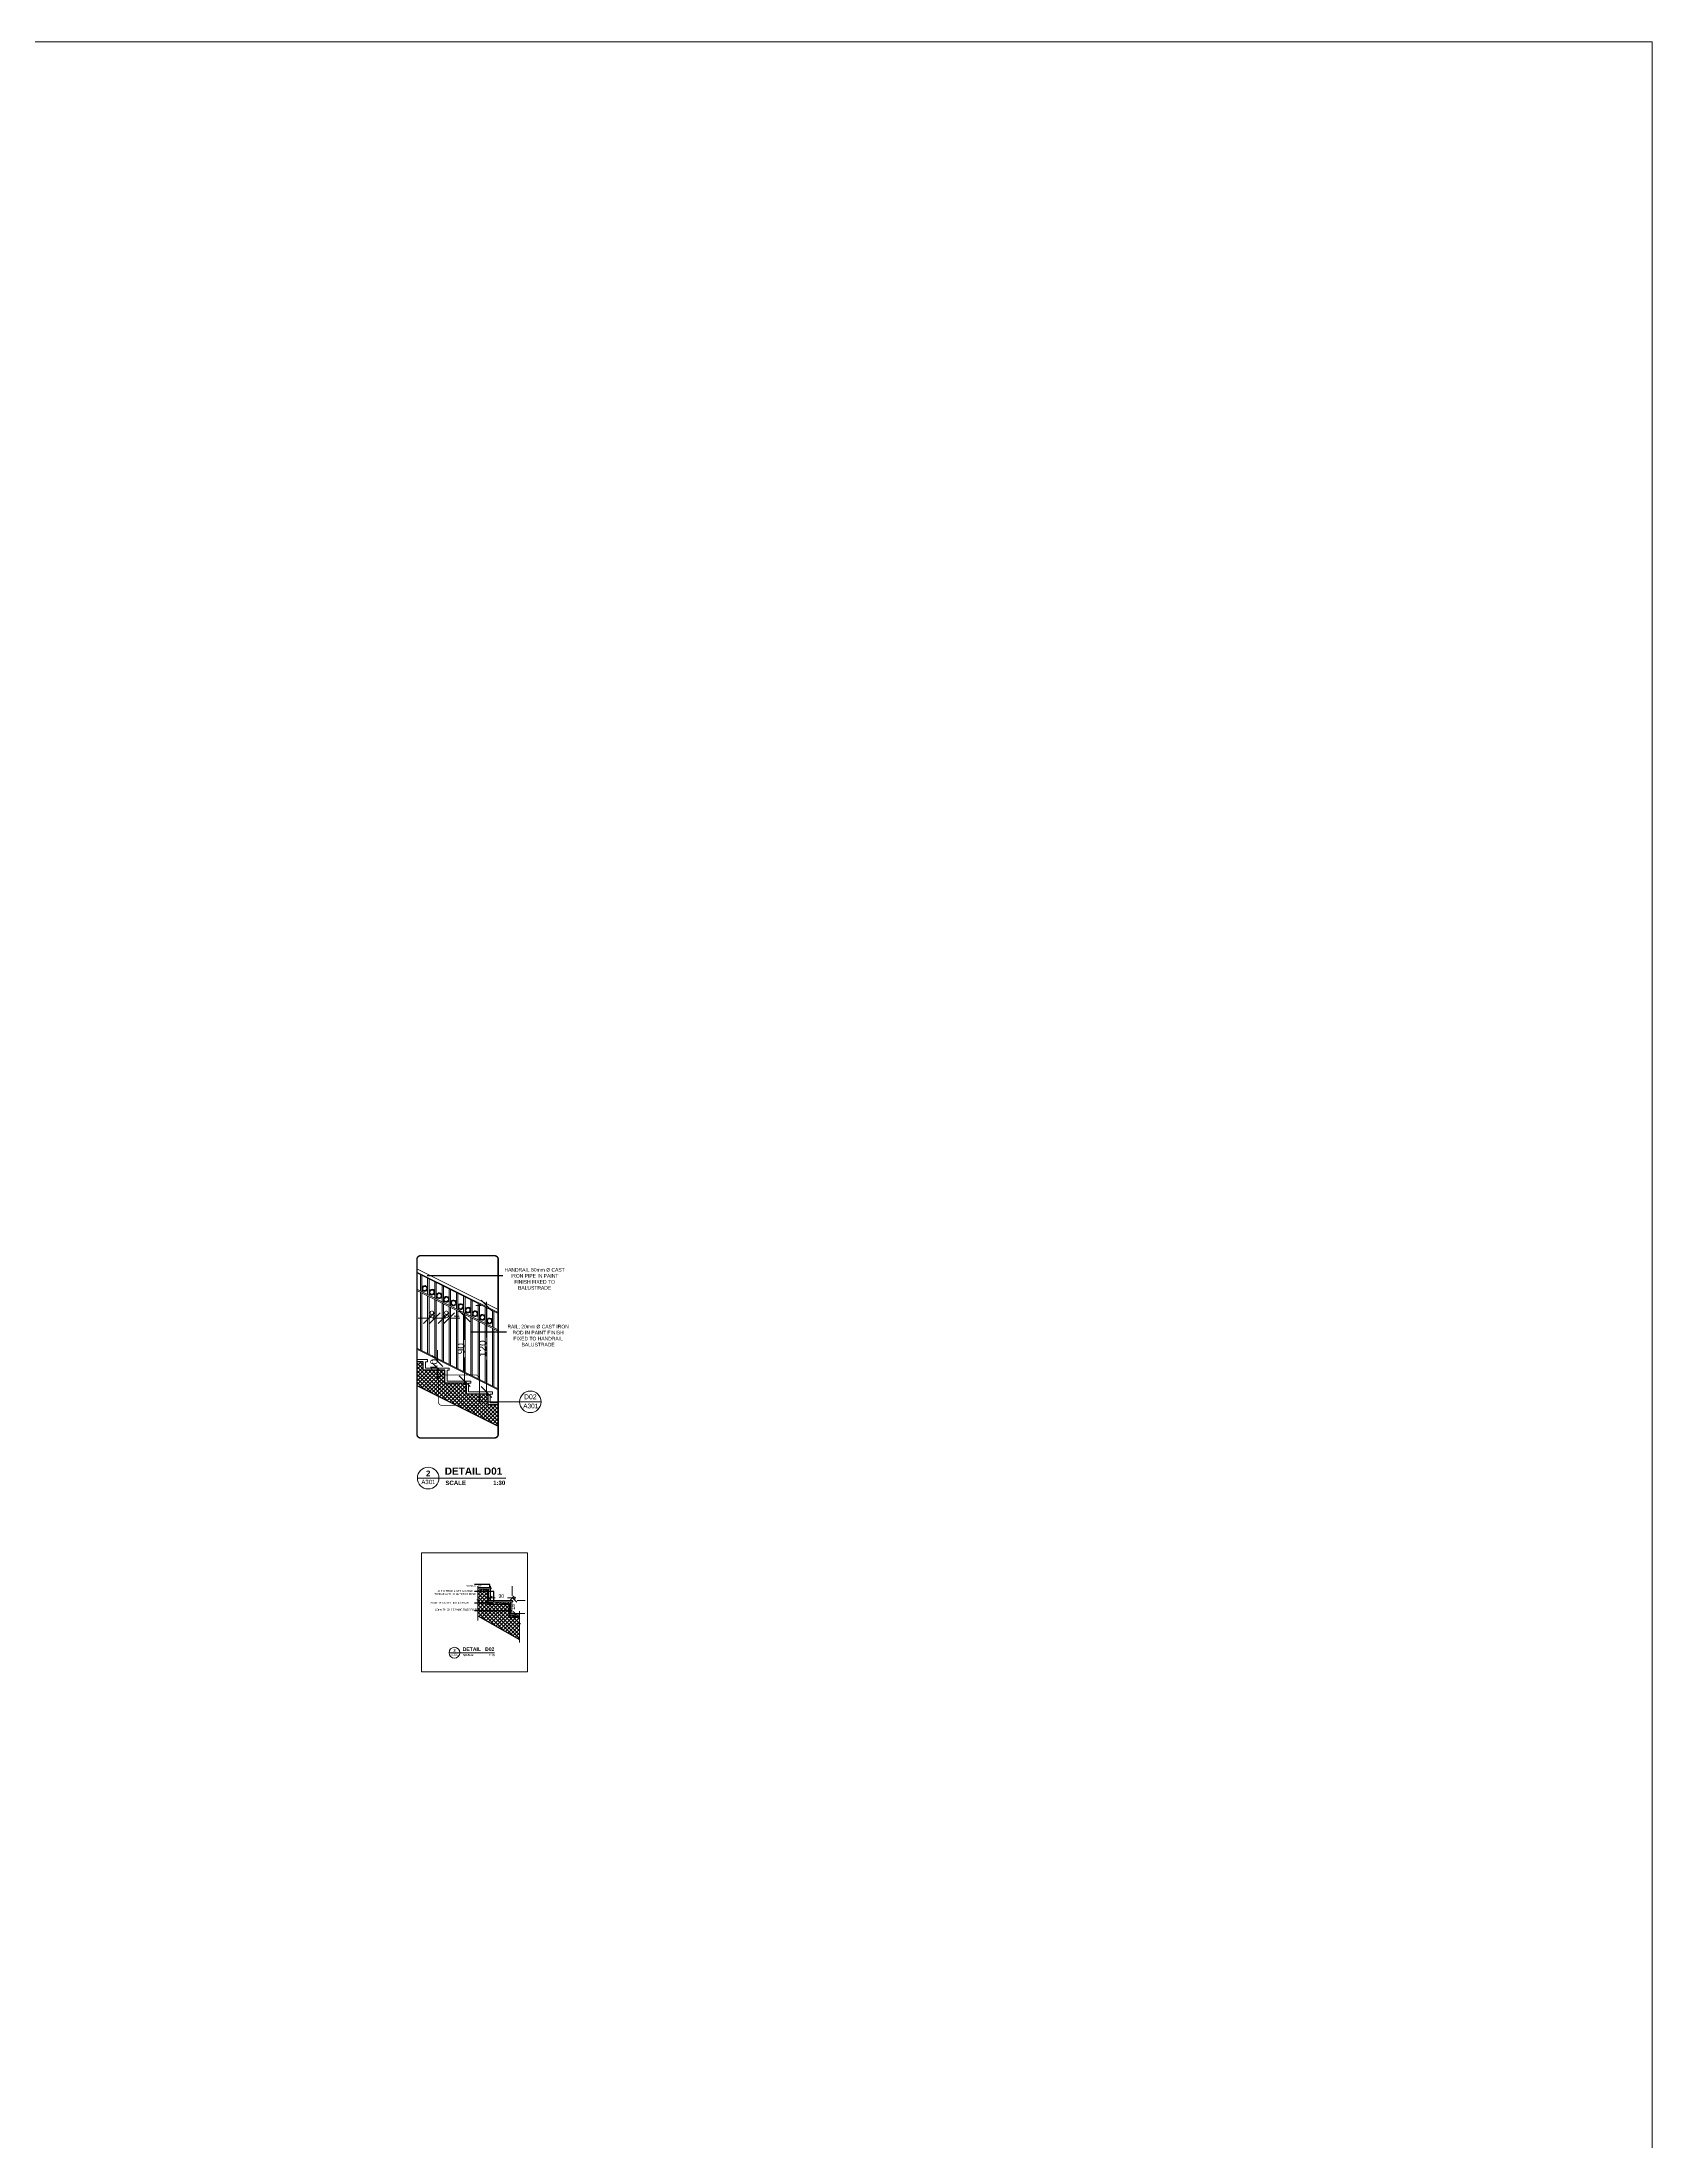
# Model space of a CAD drawing. Header units: millimetres. Extents: x -9083 to 924194, y -232449 to 321637.
# Drawn here: x 101869 to 124218, y 13223 to 42366 of the extents above; entities that cross this region are included whole.
import ezdxf
from ezdxf.enums import TextEntityAlignment as Align

# ---------------------------------------------------------------- set-up
doc = ezdxf.new("R2010")
doc.units = ezdxf.units.MM
doc.header["$LTSCALE"] = 400
doc.header["$MEASUREMENT"] = 0
doc.header["$PDMODE"] = 3
doc.linetypes.add('HIDDEN', pattern=[0.375, 0.25, -0.125])
doc.layers.get('0').update_dxf_attribs({"lineweight": 0, "true_color": 0xff1414})
doc.layers.get('Defpoints').update_dxf_attribs({"color": 8, "lineweight": 5})
for name, color, linetype, lineweight in [('DETAILS DIMENSION', 15, 'Continuous', 5), ('DETAILS TAG', 8, 'Continuous', 5), ('ELEVATIONS DIMENSION', 17, 'Continuous', 9), ('FINISH', 3, 'Continuous', 9), ('GENERAL TEXT', 4, 'Continuous', 5), ('HANDRAIL', 31, 'Continuous', 5), ('HATCH', 15, 'Continuous', 0), ('LEVELS', 251, 'Continuous', 5), ('MARKER', 8, 'Continuous', 5), ('REFER TILTLE 100', 7, 'Continuous', 5), ('TAG ELEVATIONS DETAIL', 8, 'Continuous', 9), ('TEXT DRAWING TITLE', 7, 'Continuous', 5), ('WALL PROPOSED', 255, 'Continuous', 30)]:
    doc.layers.add(name, color=color, linetype=linetype, lineweight=lineweight)
doc.styles.add('arial', font='arial.ttf', dxfattribs={"width": 0.8, "height": 2.2})
doc.styles.add('ARIAL-TITLE', font='arialbd.ttf')
doc.styles.add('asif', font='arial.ttf')
doc.styles.add('DIMTEXT', font='romans.shx', dxfattribs={"width": 0.8})
doc.styles.get("Standard").update_dxf_attribs({"font": 'GOTHIC.TTF', "height": 220})
doc.dimstyles.new('DETAILS DIMENSION', dxfattribs={"dimtxt": 100, "dimasz": 150, "dimexe": 75, "dimexo": 200, "dimgap": 50, "dimtad": 0, "dimdec": 0, "dimlfac": 0.1, "dimzin": 0, "dimdsep": 46, "dimtxsty": 'asif', "dimblk": 'OBLIQUE', "dimcen": 200, "dimdle": 50, "dimclrd": 181, "dimclre": 146, "dimclrt": 1, "dimadec": 0, "dimazin": 0, "dimtfac": 0.5, "dimtdec": 0, "dimtix": 1, "dimtofl": 0, "dimtmove": 2, "dimatfit": 2, "dimfxl": 100, "dimtvp": 0.5, "dimtolj": 1, "dimtzin": 0, "dimlwd": -1, "dimlwe": -1, "dimarcsym": 0})
doc.dimstyles.new('DIM-10', dxfattribs={"dimscale": 100, "dimtxt": 0.2, "dimasz": 0.1, "dimexe": 0.05, "dimexo": 0.06, "dimgap": 0.05, "dimtad": 1, "dimdec": 0, "dimzin": 12, "dimdsep": 46, "dimtxsty": 'DIMTEXT', "dimblk": 'ARCHTICK', "dimcen": 0.1, "dimdle": 0.05, "dimclrd": 256, "dimclre": 256, "dimclrt": 1, "dimadec": 4, "dimazin": 3, "dimtfac": 1, "dimtdec": 0, "dimtofl": 0, "dimtmove": 2, "dimatfit": 3, "dimfxl": 1, "dimtolj": 1, "dimtzin": 0, "dimarcsym": 0})
doc.dimstyles.new('DIM-5', dxfattribs={"dimscale": 50, "dimtxt": 0.2, "dimasz": 0.1, "dimexe": 0.05, "dimexo": 0.06, "dimgap": 0.05, "dimtad": 1, "dimdec": 0, "dimzin": 12, "dimdsep": 46, "dimtxsty": 'DIMTEXT', "dimblk": 'ARCHTICK', "dimcen": 0.1, "dimdle": 0.05, "dimclrd": 256, "dimclre": 256, "dimclrt": 1, "dimadec": 4, "dimazin": 3, "dimtfac": 1, "dimtdec": 0, "dimtofl": 0, "dimtmove": 2, "dimatfit": 3, "dimfxl": 1, "dimtolj": 1, "dimtzin": 0, "dimarcsym": 0})

# ---------------------------------------------------------------- blocks, each defined once
blk = doc.blocks.new('c')
at = {"layer": 'HANDRAIL'}
for points in [[(-0.01, 0.06), (-0.027, 0.051), (-0.032, 0.028), (-0.023, 0.011)], [(-0.023, 0.011), (-0.013, -0.007), (0.009, -0.013), (0.027, -0.003)], [(-0.005, 0.052), (-0.017, 0.045), (-0.021, 0.029), (-0.014, 0.016)], [(-0.014, 0.016), (-0.007, 0.003), (0.009, -0.002), (0.022, 0.005)], [(0.04, 0.046), (0.03, 0.064), (0.008, 0.07), (-0.01, 0.06)], [(0.031, 0.041), (0.024, 0.054), (0.008, 0.059), (-0.005, 0.052)], [(0.022, 0.005), (0.034, 0.012), (0.038, 0.028), (0.031, 0.041)], [(0.027, -0.003), (0.044, 0.006), (0.049, 0.028), (0.04, 0.046)]]:
    blk.add_open_spline(points, degree=3, dxfattribs=at)
blk = doc.blocks.new('_Oblique')
at = {"color": 0, "linetype": 'ByBlock', "lineweight": -2}
blk.add_line((-0.5, -0.5), (0.5, 0.5), dxfattribs=at)
blk = doc.blocks.new('*D559')
at = {"layer": 'Defpoints', "color": 0, "transparency": 16777216}
for p in [(107360, 23962), (107491, 24062), (107491, 23962)]:
    blk.add_point(p, dxfattribs=at)
at = {"layer": 'DETAILS DIMENSION', "color": 181, "transparency": 16777216}
for p, q in [((107360, 24062), (107360, 24212)), ((107360, 23962), (107360, 23812))]:
    blk.add_line(p, q, dxfattribs=at)
at = {"layer": 'DETAILS DIMENSION', "color": 146, "transparency": 16777216}
for p, q in [((107291, 24062), (107285, 24062)), ((107291, 23962), (107285, 23962))]:
    blk.add_line(p, q, dxfattribs=at)
at = {"layer": 'DETAILS DIMENSION', "color": 181, "transparency": 16777216, "xscale": 150, "yscale": 150, "zscale": 150}
for p, rotation in [((107360, 24062), 270), ((107360, 23962), 90)]:
    blk.add_blockref('_Oblique', p, dxfattribs=dict(at, rotation=rotation))
at = {"layer": 'DETAILS DIMENSION', "color": 1, "transparency": 16777216, "insert": (107309, 24012), "char_height": 100, "attachment_point": 5, "rotation": 90, "style": 'asif'}
blk.add_mtext('\\A1;10', dxfattribs=at)
blk = doc.blocks.new('*D561')
at = {"layer": 'Defpoints', "color": 0, "transparency": 16777216}
for p in [(108091, 24832), (108038, 23632), (108106, 23632)]:
    blk.add_point(p, dxfattribs=at)
at = {"layer": 'DETAILS DIMENSION', "color": 146, "transparency": 16777216}
for p, q in [((107891, 24832), (107963, 24832)), ((107906, 23632), (107963, 23632))]:
    blk.add_line(p, q, dxfattribs=at)
at = {"layer": 'DETAILS DIMENSION', "color": 181, "transparency": 16777216}
for p, q in [((108038, 24882), (108038, 24388)), ((108038, 23582), (108038, 24077))]:
    blk.add_line(p, q, dxfattribs=at)
at = {"layer": 'DETAILS DIMENSION', "color": 181, "transparency": 16777216, "xscale": 150, "yscale": 150, "zscale": 150}
for p, rotation in [((108038, 24832), 90), ((108038, 23632), 270)]:
    blk.add_blockref('_Oblique', p, dxfattribs=dict(at, rotation=rotation))
at = {"layer": 'DETAILS DIMENSION', "color": 1, "transparency": 16777216, "insert": (107987, 24232), "char_height": 100, "attachment_point": 5, "rotation": 90, "style": 'asif'}
blk.add_mtext('\\A1;120', dxfattribs=at)
blk = doc.blocks.new('*D562')
at = {"layer": 'Defpoints', "color": 0, "transparency": 16777216}
for p in [(107791, 24682), (107735, 23782), (107791, 23782)]:
    blk.add_point(p, dxfattribs=at)
at = {"layer": 'DETAILS DIMENSION', "color": 146, "transparency": 16777216}
for p, q in [((107591, 24682), (107660, 24682)), ((107591, 23782), (107660, 23782))]:
    blk.add_line(p, q, dxfattribs=at)
at = {"layer": 'DETAILS DIMENSION', "color": 181, "transparency": 16777216}
for p, q in [((107735, 24732), (107735, 24354)), ((107735, 23732), (107735, 24111))]:
    blk.add_line(p, q, dxfattribs=at)
at = {"layer": 'DETAILS DIMENSION', "color": 181, "transparency": 16777216, "xscale": 150, "yscale": 150, "zscale": 150}
for p, rotation in [((107735, 24682), 90), ((107735, 23782), 270)]:
    blk.add_blockref('_Oblique', p, dxfattribs=dict(at, rotation=rotation))
at = {"layer": 'DETAILS DIMENSION', "color": 1, "transparency": 16777216, "insert": (107684, 24232), "char_height": 100, "attachment_point": 5, "rotation": 90, "style": 'asif'}
blk.add_mtext('\\A1;90', dxfattribs=at)
blk = doc.blocks.new('*D563')
at = {"layer": 'Defpoints', "color": 0, "transparency": 16777216}
for p in [(107241, 24656), (107321, 24656), (107321, 24656)]:
    blk.add_point(p, dxfattribs=at)
at = {"layer": 'DETAILS DIMENSION', "color": 146, "transparency": 16777216}
for p, q in [((107241, 24856), (107241, 24731)), ((107321, 24456), (107321, 24581))]:
    blk.add_line(p, q, dxfattribs=at)
at = {"layer": 'DETAILS DIMENSION', "color": 181, "transparency": 16777216}
for p, q in [((107241, 24656), (107091, 24656)), ((107321, 24656), (107471, 24656))]:
    blk.add_line(p, q, dxfattribs=at)
at = {"layer": 'DETAILS DIMENSION', "color": 181, "transparency": 16777216, "xscale": 150, "yscale": 150, "zscale": 150}
blk.add_blockref('_Oblique', (107241, 24656), dxfattribs=at)
at = {"layer": 'DETAILS DIMENSION', "color": 181, "transparency": 16777216, "xscale": 150, "yscale": 150, "zscale": 150, "rotation": 180}
blk.add_blockref('_Oblique', (107321, 24656), dxfattribs=at)
at = {"layer": 'DETAILS DIMENSION', "color": 1, "transparency": 16777216, "insert": (107281, 24707), "char_height": 100, "attachment_point": 5, "style": 'asif'}
blk.add_mtext('\\A1;8', dxfattribs=at)
blk = doc.blocks.new('*D560')
at = {"layer": 'Defpoints', "color": 0, "transparency": 16777216}
for p in [(107441, 24656), (107521, 24656), (107521, 24656)]:
    blk.add_point(p, dxfattribs=at)
at = {"layer": 'DETAILS DIMENSION', "color": 146, "transparency": 16777216}
for p, q in [((107441, 24856), (107441, 24731)), ((107521, 24456), (107521, 24581))]:
    blk.add_line(p, q, dxfattribs=at)
at = {"layer": 'DETAILS DIMENSION', "color": 181, "transparency": 16777216}
for p, q in [((107441, 24656), (107291, 24656)), ((107521, 24656), (107671, 24656))]:
    blk.add_line(p, q, dxfattribs=at)
at = {"layer": 'DETAILS DIMENSION', "color": 181, "transparency": 16777216, "xscale": 150, "yscale": 150, "zscale": 150}
blk.add_blockref('_Oblique', (107441, 24656), dxfattribs=at)
at = {"layer": 'DETAILS DIMENSION', "color": 181, "transparency": 16777216, "xscale": 150, "yscale": 150, "zscale": 150, "rotation": 180}
blk.add_blockref('_Oblique', (107521, 24656), dxfattribs=at)
at = {"layer": 'DETAILS DIMENSION', "color": 1, "transparency": 16777216, "insert": (107481, 24707), "char_height": 100, "attachment_point": 5, "style": 'asif'}
blk.add_mtext('\\A1;8', dxfattribs=at)
blk = doc.blocks.new('A-DETAIL-TITLE-100')
at = {"layer": 'TEXT DRAWING TITLE', "linetype": 'Continuous'}
blk.add_line((0, 0), (-1500, 0), dxfattribs=at)
blk.add_circle((-750, 0), 750, dxfattribs=at)
at = {"layer": 'TEXT DRAWING TITLE', "linetype": 'Continuous', "style": 'ARIAL-TITLE'}
blk.add_attdef('DRWG-NO', text='', height=400, dxfattribs=at).set_placement((-751, 326), align=Align.MIDDLE)
at = {"layer": 'TEXT DRAWING TITLE', "color": 7, "style": 'ARIAL-TITLE'}
blk.add_attdef('TITLE2_001', (435, 228), '', height=500, dxfattribs=at)
at = {"layer": 'TEXT DRAWING TITLE', "style": 'ARIAL-TITLE'}
for tag, p, height in [('TITLE1', (450, 937), 500), ('SCALE1', (450, -480), 300), ('SCALE2', (2479, -480), 300)]:
    blk.add_attdef(tag, p, '', height=height, dxfattribs=at)
at = {"layer": 'TEXT DRAWING TITLE', "linetype": 'Continuous', "style": 'arial', "width": 0.8}
blk.add_attdef('DRAWING-REF', text='', height=300, dxfattribs=at).set_placement((-735, -270), align=Align.MIDDLE)
blk = doc.blocks.new('_ArchTick')
at = {"color": 0, "linetype": 'ByBlock', "const_width": 0.15}
blk.add_lwpolyline([(-0.5, -0.5), (0.5, 0.5)], dxfattribs=at)
blk = doc.blocks.new('*D564')
at = {"layer": 'Defpoints', "color": 0, "ltscale": 20, "transparency": 16777216}
for p in [(108093, 20739), (108395, 20773), (108395, 20739)]:
    blk.add_point(p, dxfattribs=at)
at = {"layer": 'ELEVATIONS DIMENSION', "color": 181, "ltscale": 20, "transparency": 16777216}
for p, q in [((108043, 20773), (108158, 20773)), ((108445, 20773), (108329, 20773))]:
    blk.add_line(p, q, dxfattribs=at)
at = {"layer": 'ELEVATIONS DIMENSION', "color": 146, "ltscale": 20, "transparency": 16777216}
for p, q in [((108093, 20939), (108093, 20803)), ((108395, 20939), (108395, 20803))]:
    blk.add_line(p, q, dxfattribs=at)
at = {"layer": 'ELEVATIONS DIMENSION', "color": 181, "ltscale": 20, "transparency": 16777216, "xscale": 50, "yscale": 50, "zscale": 50, "rotation": 180}
blk.add_blockref('_Oblique', (108093, 20773), dxfattribs=at)
at = {"layer": 'ELEVATIONS DIMENSION', "color": 181, "ltscale": 20, "transparency": 16777216, "xscale": 50, "yscale": 50, "zscale": 50}
blk.add_blockref('_Oblique', (108395, 20773), dxfattribs=at)
at = {"layer": 'ELEVATIONS DIMENSION', "color": 1, "ltscale": 20, "transparency": 16777216, "insert": (108244, 20799), "char_height": 50, "attachment_point": 5, "style": 'asif'}
blk.add_mtext('\\A1;30', dxfattribs=at)
blk = doc.blocks.new('*D565')
at = {"layer": 'Defpoints', "color": 0, "ltscale": 20, "transparency": 16777216}
for p in [(108376, 20739), (108373, 20559), (108434, 20559)]:
    blk.add_point(p, dxfattribs=at)
at = {"layer": 'ELEVATIONS DIMENSION', "color": 181, "ltscale": 20, "transparency": 16777216}
for p, q in [((108434, 20739), (108434, 20789)), ((108434, 20559), (108434, 20509))]:
    blk.add_line(p, q, dxfattribs=at)
at = {"layer": 'ELEVATIONS DIMENSION', "color": 146, "ltscale": 20, "transparency": 16777216}
for p, q in [((108576, 20739), (108464, 20739)), ((108573, 20559), (108464, 20559))]:
    blk.add_line(p, q, dxfattribs=at)
at = {"layer": 'ELEVATIONS DIMENSION', "color": 181, "ltscale": 20, "transparency": 16777216, "xscale": 50, "yscale": 50, "zscale": 50}
for p, rotation in [((108434, 20739), 270), ((108434, 20559), 90)]:
    blk.add_blockref('_Oblique', p, dxfattribs=dict(at, rotation=rotation))
at = {"layer": 'ELEVATIONS DIMENSION', "color": 1, "ltscale": 20, "transparency": 16777216, "insert": (108408, 20649), "char_height": 50, "attachment_point": 5, "rotation": 90, "style": 'asif'}
blk.add_mtext('\\A1;18', dxfattribs=at)
blk = doc.blocks.new('A-REFR-TARG-100')
at = {"layer": 'DETAILS TAG', "linetype": 'Continuous'}
blk.add_line((0, 0), (-1400, 0), dxfattribs=at)
blk.add_circle((-700, 0), 700, dxfattribs=at)
at = {"layer": 'DETAILS TAG', "linetype": 'Continuous', "style": 'arial', "width": 0.8}
blk.add_attdef('DRAWING-REF', text='', height=264, dxfattribs=at).set_placement((-672, -270), align=Align.MIDDLE)
at = {"layer": 'TAG ELEVATIONS DETAIL', "linetype": 'Continuous', "style": 'ARIAL-TITLE'}
blk.add_attdef('DET-NO', text='', height=375, dxfattribs=at).set_placement((-701, 326), align=Align.MIDDLE)

msp = doc.modelspace()

# ---------------------------------------------------------------- hatches: boundary and pattern name
at = {"layer": 'HATCH'}
h = msp.add_hatch(dxfattribs=at)
h.set_pattern_fill('ANSI37', color=256, scale=300)
h.set_pattern_definition([(45, (265981.907, -41479.595), (-26.516504, 26.516504), []), (135, (265981.907, -41479.595), (-26.516504, -26.516504), [])])
h.paths.add_polyline_path([(107073.51088, 24052.36663), (107073.51088, 23722.53165), (108201.47963, 23158.54728), (108201.47963, 23452.36663), (108061.05451, 23452.36663), (108061.05451, 23602.36663), (107761.05451, 23602.36663), (107761.05451, 23752.36663), (107461.05451, 23752.36663), (107461.05451, 23932.36663), (107161.05451, 23932.36663), (107161.05451, 24052.36663)])
h = msp.add_hatch(dxfattribs=at)
h.set_pattern_fill('ANSI37', color=256, scale=300)
h.set_pattern_definition([(45, (-113034.597, -83669.58), (-26.5165043, 26.5165043), []), (135, (-113034.597, -83669.58), (-26.5165043, -26.5165043), [])])
h.paths.add_polyline_path([(108497.65853, 20421.16617), (108512.65853, 20416.50054), (108497.65853, 20416.50054)])
h.paths.add_polyline_path([(108482.65853, 20345.5184), (108497.65853, 20345.5184), (108497.65853, 20342.24815)], flags=17)
h.paths.add_polyline_path([(107902.65853, 20736.48137), (107917.65853, 20736.48137), (107917.65853, 20733.21113)])
h.paths.add_polyline_path([(108497.65853, 20416.50054), (108482.65853, 20416.50054), (108497.65853, 20413.2303), (108497.65853, 20345.5184), (108482.65853, 20345.5184), (108497.65853, 20342.24815), (108497.65853, 20196.80587), (107917.65853, 20525.47254), (107917.65853, 20736.48137), (107932.65853, 20736.48137), (107917.65853, 20741.147), (107917.65853, 20868.85173), (108052.65853, 20868.85173), (108052.65853, 20688.85173), (108352.65853, 20688.85173), (108352.65853, 20508.85173), (108497.65853, 20508.85173)])
h = msp.add_hatch(dxfattribs=at)
h.set_pattern_fill('AR-SAND', color=256, scale=12, style=0)
h.set_pattern_definition([(142.5, (108703.914, 220515.195), (0.7559203, 23.1218852), [0, -18.24, 0, -20.4, 0, -19.5]), (172.5, (108703.914, 220515.195), (-21.2373205, 33.865753), [0, -9.84, 0, -16.44, 0, -6.3]), (212.5, (108718.674, 220515.195), (-37.3697023, 0.0679086), [0, -6, 0, -21.6, 0, -28.2]), (222.5, (108718.674, 220515.195), (-36.073519, 10.532107), [0, -3, 0, -14.16, 0, -16.2])])
h.paths.add_polyline_path([(108497.65853, 20538.85173), (108497.65853, 20508.85173), (108352.65853, 20508.85173), (108352.65853, 20688.85173), (108052.65853, 20688.85173), (108052.65853, 20868.85173), (107917.65853, 20868.85173), (107917.65853, 20898.85173), (108072.65853, 20898.85173), (108072.65853, 20738.85179), (108062.65853, 20738.85179), (108062.65853, 20718.85173), (108372.65853, 20718.85179), (108372.65853, 20558.85173), (108362.65853, 20558.85173), (108362.65853, 20538.85173)])

# ---------------------------------------------------------------- linework, layer by layer
at = {"layer": 'Defpoints'}
for points in [[(60521.11388, 42366.04501), (124217.92167, 42366.04501), (124217.92167, -15919.30099), (60521.11388, -15919.30099)], [(108607.52394, 21400.78045), (107138.85193, 21400.78045), (107138.85193, 19746.02274), (108607.52394, 19746.02274)]]:
    msp.add_lwpolyline(points, close=True, dxfattribs=at)
at = {"layer": 'FINISH', "ltscale": 20}
for p, q in [((107191.05451, 24082.36663), (107073.51088, 24082.36663)), ((107191.05451, 23962.36663), (107191.05451, 24052.36663)), ((107491.05451, 23962.36663), (107191.05451, 23962.36663)), ((107791.05451, 23782.36663), (107491.05451, 23782.36663)), ((108091.05451, 23632.36663), (107791.05451, 23632.36663)), ((108201.47963, 23482.36663), (108091.05451, 23482.36663))]:
    msp.add_line(p, q, dxfattribs=at)
at = {"layer": 'FINISH'}
for p, q in [((108094.65853, 20918.85173), (107917.65853, 20918.85173)), ((107917.65853, 20898.85173), (108102.65853, 20898.85173)), ((108062.65853, 20738.85173), (108062.65853, 20718.85173)), ((108394.65853, 20738.85173), (108062.65853, 20738.85173)), ((108062.65853, 20718.85173), (108402.65853, 20718.85173)), ((108072.65853, 20738.85173), (108072.65853, 20898.85173)), ((108092.65853, 20898.85173), (108092.65853, 20738.85173)), ((108102.65853, 20910.85173), (108094.65853, 20918.85173)), ((108102.65853, 20898.85173), (108102.65853, 20910.85173)), ((108372.65853, 20558.85173), (108372.65853, 20718.85173)), ((108392.65853, 20718.85173), (108392.65853, 20558.85173)), ((108402.65853, 20730.85173), (108394.65853, 20738.85173)), ((108402.65853, 20718.85173), (108402.65853, 20730.85173)), ((108497.65853, 20558.85173), (108362.65853, 20558.85173)), ((108362.65853, 20558.85173), (108362.65853, 20538.85173)), ((108362.65853, 20538.85173), (108497.65853, 20538.85173))]:
    msp.add_line(p, q, dxfattribs=at)
at = {"layer": 'FINISH', "ltscale": 20}
for points in [[(107191.05451, 24082.36663), (107221.05451, 24082.36663), (107221.05451, 24052.36663), (107191.05451, 24052.36663)], [(107491.05451, 23962.36663), (107521.05451, 23962.36663), (107521.05451, 23932.36663), (107491.05451, 23932.36663), (107491.05451, 23782.36663)], [(107791.05451, 23782.36663), (107821.05451, 23782.36663), (107821.05451, 23752.36663), (107791.05451, 23752.36663), (107791.05451, 23632.36663)], [(108091.05451, 23632.36663), (108121.05451, 23632.36663), (108121.05451, 23602.36663), (108091.05451, 23602.36663), (108091.05451, 23482.36663)]]:
    msp.add_lwpolyline(points, dxfattribs=at)
at = {"layer": 'HANDRAIL'}
for p, q in [((108201.47963, 24777.15407), (107073.51088, 25341.13845)), ((108201.47963, 24732.43271), (107073.51088, 25296.41709)), ((108201.47963, 24721.25237), (107073.51088, 25285.23675)), ((107121.44556, 25033.94162), (107121.44556, 25261.26941)), ((107141.44556, 25023.94162), (107141.44556, 25251.26941)), ((107221.44556, 24983.94162), (107221.44556, 25211.26941)), ((107241.44556, 24973.94162), (107241.44556, 25201.26941)), ((107321.44556, 24933.94162), (107321.44556, 25161.26941)), ((107341.44556, 24923.94162), (107341.44556, 25151.26941)), ((107421.44556, 24883.94162), (107421.44556, 25111.26941)), ((107441.44556, 24873.94162), (107441.44556, 25101.26941)), ((108201.47963, 24493.92458), (107073.51088, 25057.90896)), ((108201.47963, 24477.15407), (107073.51088, 25041.13845)), ((107121.44556, 24217.17111), (107121.44556, 25017.17111)), ((107141.44556, 24207.17111), (107141.44556, 25007.17111)), ((107221.44556, 24167.17111), (107221.44556, 24967.17111)), ((107241.44556, 24157.17111), (107241.44556, 24957.17111)), ((107321.44556, 24117.17111), (107321.44556, 24917.17111)), ((107341.44556, 24107.17111), (107341.44556, 24907.17111)), ((107421.44556, 24067.17111), (107421.44556, 24867.17111)), ((107441.44556, 24057.17111), (107441.44556, 24857.17111)), ((107521.44556, 24833.94162), (107521.44556, 25061.26941)), ((107521.44556, 24017.17111), (107521.44556, 24817.17111)), ((107541.44556, 24823.94162), (107541.44556, 25051.26941)), ((107541.44556, 24007.17111), (107541.44556, 24807.17111)), ((107621.44556, 24783.94162), (107621.44556, 25011.26941)), ((107641.44556, 24773.94162), (107641.44556, 25001.26941)), ((107721.44556, 24733.94162), (107721.44556, 24961.26941)), ((107741.44556, 24723.94162), (107741.44556, 24951.26941)), ((107821.44556, 24683.94162), (107821.44556, 24911.26941)), ((107841.44556, 24673.94162), (107841.44556, 24901.26941)), ((107921.44556, 24633.94162), (107921.44556, 24861.26941)), ((107941.44556, 24623.94162), (107941.44556, 24851.26941)), ((108021.44556, 24583.94162), (108021.44556, 24811.26941)), ((108041.44556, 24573.94162), (108041.44556, 24801.26941)), ((107621.44556, 23967.17111), (107621.44556, 24767.17111)), ((107641.44556, 23957.17111), (107641.44556, 24757.17111)), ((107721.44556, 23917.17111), (107721.44556, 24717.17111)), ((107741.44556, 23907.17111), (107741.44556, 24707.17111)), ((107821.44556, 23867.17111), (107821.44556, 24667.17111)), ((107841.44556, 23857.17111), (107841.44556, 24657.17111)), ((107921.44556, 23817.17111), (107921.44556, 24617.17111)), ((107941.44556, 23807.17111), (107941.44556, 24607.17111)), ((108021.44556, 23767.17111), (108021.44556, 24567.17111)), ((108041.44556, 23757.17111), (108041.44556, 24557.17111)), ((108121.44556, 24533.94162), (108121.44556, 24761.26941)), ((108121.44556, 23717.17111), (108121.44556, 24517.17111)), ((108141.44556, 24523.94162), (108141.44556, 24751.26941)), ((108141.44556, 23707.17111), (108141.44556, 24507.17111)), ((108201.47963, 23677.15407), (107073.51088, 24241.13845)), ((108201.47963, 23660.38356), (107073.51088, 24224.36794))]:
    msp.add_line(p, q, dxfattribs=at)
at = {"layer": 'HATCH'}
msp.add_lwpolyline([(108497.65853, 20538.85173), (108362.65853, 20538.85173), (108362.65853, 20558.85173), (108372.65853, 20558.85173), (108372.65853, 20718.85173), (108062.65853, 20718.85173), (108062.65853, 20738.85173), (108072.65853, 20738.85173), (108072.65853, 20898.85173), (107917.65853, 20898.85173)], dxfattribs=at)
at = {"layer": 'MARKER'}
for points in [[(107917.65853, 20458.15769), (107917.65853, 20743.21113), (107902.65853, 20746.48137), (107932.65853, 20746.48137), (107917.65853, 20751.147), (107917.65853, 20936.50152)], [(108497.65853, 20153.4441), (108497.65853, 20413.2303), (108482.65853, 20416.50054), (108512.65853, 20416.50054), (108497.65853, 20421.16617), (108497.65853, 20590.30838)]]:
    msp.add_lwpolyline(points, dxfattribs=at)
at = {"layer": 'TAG ELEVATIONS DETAIL', "linetype": 'HIDDEN'}
for points, const_width in [([(108151.47963, 22994.13349), (107123.51088, 22994.13349, -0.4142135624), (107073.51088, 23044.13349), (107073.51088, 25472.52718, -0.4142135624), (107123.51088, 25522.52718), (108151.47963, 25522.52718, -0.4142135624), (108201.47963, 25472.52718), (108201.47963, 23044.13349, -0.4142135624)], 20), ([(107421.13775, 23445.05613), (107891.44556, 23445.05613, 0.4142135624), (107941.44556, 23495.05613), (107941.44556, 23817.08223, 0.4142135624), (107891.44556, 23867.08223), (107421.13775, 23867.08223, 0.4142135624), (107371.13775, 23817.08223), (107371.13775, 23495.05613, 0.4142135624)], 10)]:
    msp.add_lwpolyline(points, format="xyb", close=True, dxfattribs=dict(at, const_width=const_width))
at = {"layer": 'TAG ELEVATIONS DETAIL', "linetype": 'HIDDEN', "const_width": 10}
msp.add_lwpolyline([(107941.44556, 23495.05613), (108497.33678, 23495.05613)], dxfattribs=at)
at = {"layer": 'TEXT DRAWING TITLE'}
for p, q in [((107379.04602, 22436.69448), (108306.29797, 22436.69448)), ((107669.46448, 20013.67355), (108151.43495, 20013.67355))]:
    msp.add_line(p, q, dxfattribs=at)
at = {"layer": 'WALL PROPOSED'}
for p, q in [((107161.05451, 24052.36663), (107073.51088, 24052.36663)), ((107161.05451, 23932.36663), (107161.05451, 24052.36663)), ((107461.05451, 23932.36663), (107161.05451, 23932.36663)), ((107461.05451, 23752.36663), (107461.05451, 23932.36663)), ((107073.51088, 23722.53165), (108201.47963, 23158.54728)), ((107761.05451, 23752.36663), (107461.05451, 23752.36663)), ((107761.05451, 23602.36663), (107761.05451, 23752.36663)), ((108061.05451, 23602.36663), (107761.05451, 23602.36663)), ((108061.05451, 23452.36663), (108061.05451, 23602.36663)), ((108201.47963, 23452.36663), (108061.05451, 23452.36663)), ((107917.65853, 20525.47254), (108497.65853, 20196.80587))]:
    msp.add_line(p, q, dxfattribs=at)
msp.add_lwpolyline([(107917.65853, 20868.85173), (108052.65853, 20868.85173), (108052.65853, 20688.85173), (108352.65853, 20688.85173), (108352.65853, 20508.85173), (108497.65853, 20508.85173)], dxfattribs=at)

# ---------------------------------------------------------------- block references
at = {"layer": 'HANDRAIL', "xscale": -1107.197625162478, "yscale": 1107.197625162478, "zscale": 1107.197625162478}
for p in [(107190.79682, 25035.67816, 0.46513), (107290.79682, 24985.67816, 0.46513), (107390.79682, 24935.67816, 0.46513), (107490.79682, 24885.67816, 0.46513), (107590.79682, 24835.67816, 0.46513), (107690.79682, 24785.67816, 0.46513), (107790.79682, 24735.67816, 0.46513), (107890.79682, 24685.67816, 0.46513), (107990.79682, 24635.67816, 0.46513), (108090.79682, 24585.67816, 0.46513)]:
    msp.add_blockref('c', p, dxfattribs=at)
at = {"layer": 'TAG ELEVATIONS DETAIL', "ltscale": 800}
ref = msp.add_blockref('A-REFR-TARG-100', (108797.33678, 23495.05613), dxfattribs=dict(at, xscale=0.2142857142857143, yscale=0.2142857142857143, zscale=0.2142857142857143))
ref.add_attrib('DET-NO', 'D02', dxfattribs={"linetype": 'Continuous', "height": 68.571429, "style": 'arial', "width": 0.8}).set_placement((108647.10079, 23564.80793), align=Align.MIDDLE)
ref.add_attrib('DRAWING-REF', 'A301', dxfattribs={"layer": 'DETAILS TAG', "linetype": 'Continuous', "height": 64.285714, "style": 'arial', "width": 0.8}).set_placement((108653.363, 23437.24938), align=Align.MIDDLE)
at = {"layer": 'TEXT DRAWING TITLE'}
ref = msp.add_blockref('A-DETAIL-TITLE-100', (107379.04602, 22436.69448), dxfattribs=dict(at, xscale=0.2, yscale=0.2, zscale=0.2))
ref.add_attrib('TITLE2_001', 'DETAIL D01', (107458.95052, 22483.6852), dxfattribs={"layer": 'REFER TILTLE 100', "color": 7, "height": 100, "style": 'ARIAL-TITLE'})
ref.add_attrib('DRWG-NO', '2', dxfattribs={"layer": 'REFER TILTLE 100', "linetype": 'Continuous', "height": 80, "style": 'ARIAL-TITLE'}).set_placement((107228.82577, 22501.79616), align=Align.MIDDLE)
ref.add_attrib('DRAWING-REF', 'A301', dxfattribs={"layer": 'REFER TILTLE 100', "linetype": 'Continuous', "height": 60, "style": 'arial', "width": 0.8}).set_placement((107232.12628, 22382.72149), align=Align.MIDDLE)
ref.add_attrib('SCALE1', 'SCALE', (107469.04602, 22340.59528), dxfattribs={"layer": 'REFER TILTLE 100', "height": 60, "style": 'ARIAL-TITLE'})
ref.add_attrib('SCALE2', '           1:30', (107874.84602, 22340.59528), dxfattribs={"layer": 'REFER TILTLE 100', "height": 60, "style": 'ARIAL-TITLE'})
ref = msp.add_blockref('A-DETAIL-TITLE-100', (107669.46448, 20013.67355), dxfattribs=dict(at, xscale=0.1, yscale=0.1, zscale=0.1))
ref.add_attrib('TITLE2_001', 'DETAIL   D02', (107709.41673, 20037.16891), dxfattribs={"layer": 'REFER TILTLE 100', "color": 7, "height": 50, "style": 'ARIAL-TITLE'})
ref.add_attrib('DRWG-NO', '3', dxfattribs={"layer": 'REFER TILTLE 100', "linetype": 'Continuous', "height": 40, "style": 'ARIAL-TITLE'}).set_placement((107594.35435, 20046.22439), align=Align.MIDDLE)
ref.add_attrib('DRAWING-REF', 'A301', dxfattribs={"layer": 'REFER TILTLE 100', "linetype": 'Continuous', "height": 30, "style": 'arial', "width": 0.8}).set_placement((107596.00461, 19986.68706), align=Align.MIDDLE)
ref.add_attrib('SCALE1', 'SCALE', (107714.46448, 19965.62395), dxfattribs={"layer": 'REFER TILTLE 100', "height": 30, "style": 'ARIAL-TITLE'})
ref.add_attrib('SCALE2', '             1:15', (107917.36448, 19965.62395), dxfattribs={"layer": 'REFER TILTLE 100', "height": 30, "style": 'ARIAL-TITLE'})

# ---------------------------------------------------------------- texts
at = {"layer": 'GENERAL TEXT', "char_height": 50, "attachment_point": 2}
for s, width, insert in [('{\\C5;HANDRAIL 80mm %%C CAST IRON PIPE IN PAINT FINISH FIXED TO BALUSTRADE}', 829.4427083, (108706.86159, 25352.01556, 78.68499)), ('{\\C5;RAIL; 20mm %%C CAST IRON ROD IN PAINT FINISH FIXED TO HANDRAIL BALUSTRADE}', 844.3400757, (108755.62907, 24564.3431))]:
    msp.add_mtext_dynamic_manual_height_columns(s, width=width, gutter_width=1, heights=[0], dxfattribs=dict(at, insert=insert))
at = {"layer": 'GENERAL TEXT', "char_height": 25, "attachment_point": 2}
for s, insert, width in [('20 mm THICK SETTING MORTAR', (107523.35443, 20718.27446), 707.0350063), ('10 mm THICK LIGHT  MARBLE THREAD WITH CHAMFERED EDGE ', (107603.59002, 20882.77745), 566.2091242), ('NOSING TILE', (107864.71107, 20953.57702), 707.0350063), ('10mm THICK CERAMIC TILES RISER', (107624.88721, 20624.22155), 707.0350063)]:
    msp.add_mtext(s, dxfattribs=dict(at, insert=insert, width=width))

# ---------------------------------------------------------------- dimensions: what is measured, and where the dimension line sits
at = {"layer": 'DETAILS DIMENSION'}
for base, p1, p2, picture, middle in [((107321.44556, 24656.20086), (107241.44556, 24656.20086), (107321.44556, 24656.20086), '*D563', (107281.44556, 24707.25816)), ((107521.44556, 24656.20086), (107441.44556, 24656.20086), (107521.44556, 24656.20086), '*D560', (107481.44556, 24707.25816))]:
    dim = msp.add_linear_dim(base=base, p1=p1, p2=p2, dimstyle='DETAILS DIMENSION', dxfattribs=at)
    dim.commit()
    dim.dimension.update_dxf_attribs({"geometry": picture, "text_midpoint": middle})
for base, p1, p2, picture, middle in [((108037.96633, 23632.36663), (108091.05451, 24832.36663), (108106.05451, 23632.36663), '*D561', (107986.90903, 24232.36663)), ((107734.59654, 23782.36663), (107791.05451, 24682.36663), (107791.05451, 23782.36663), '*D562', (107683.53924, 24232.36663)), ((107360.39082, 23962.36663), (107491.05451, 24062.36663), (107491.05451, 23962.36663), '*D559', (107309.33352, 24012.36663))]:
    dim = msp.add_linear_dim(base=base, p1=p1, p2=p2, angle=90, dimstyle='DETAILS DIMENSION', dxfattribs=at)
    dim.commit()
    dim.dimension.update_dxf_attribs({"geometry": picture, "text_midpoint": middle})
at = {"layer": 'ELEVATIONS DIMENSION', "ltscale": 20}
for base, p1, p2, angle, picture, middle in [((108394.65853, 20773.00365), (108092.65853, 20738.85173), (108394.65853, 20738.85173), 180, '*D564', (108243.65853, 20798.54935)), ((108433.71065, 20558.85173), (108376.33558, 20738.85173), (108372.65853, 20558.85173), 90, '*D565', (108408.182, 20648.85173))]:
    dim = msp.add_linear_dim(base=base, p1=p1, p2=p2, angle=angle, dimstyle='DETAILS DIMENSION', override={"dimtxt": 50, "dimasz": 50, "dimexe": 30}, dxfattribs=at)
    dim.commit()
    dim.dimension.update_dxf_attribs({"geometry": picture, "text_midpoint": middle})

# ---------------------------------------------------------------- leaders
at = {"layer": 'GENERAL TEXT'}
for points in [[(107215.72693, 25250.40392, 78.68499), (108265.84363, 25250.40392, 78.68499)], [(107831.08754, 24467.17267), (108314.61111, 24467.17267)]]:
    msp.add_leader(points, dimstyle='DIM-5', override={"dimasz": 0.5}, dxfattribs=at)
for points in [[(108141.47493, 20728.63099), (108141.47493, 20860.61651), (107874.1901, 20860.61651)], [(108123.67817, 20698.97395), (107874.1901, 20698.97395)], [(108382.98983, 20595.84403), (107874.1901, 20595.84403)]]:
    msp.add_leader(points, dimstyle='DIM-10', dxfattribs=at)
at = {"layer": 'LEVELS', "ltscale": 5}
msp.add_leader([(108086.65446, 20911.62862), (108086.65446, 20959.09993), (107874.1901, 20959.09993)], dimstyle='DIM-10', dxfattribs=at)

doc.saveas('drawing.dxf')
